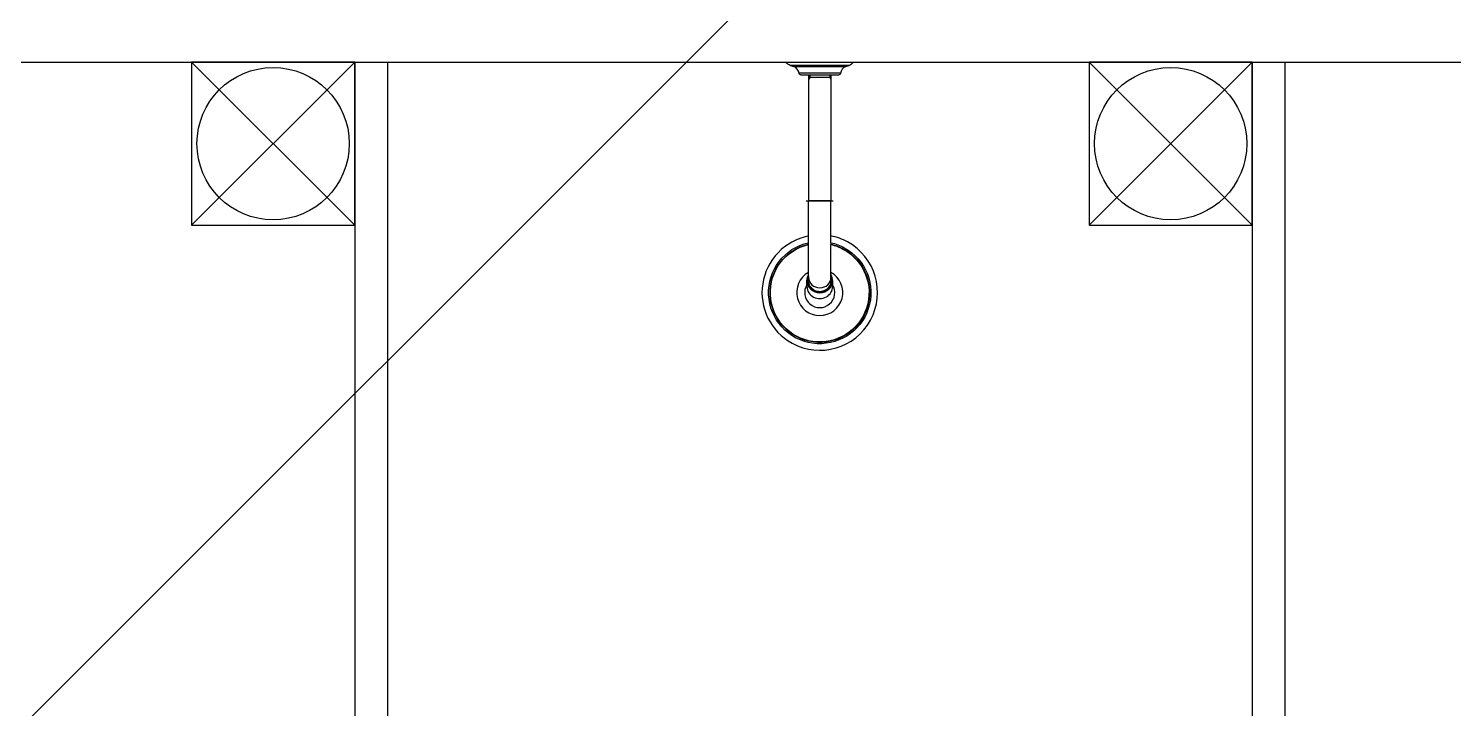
# Model space of a CAD drawing. Header units: millimetres. Extents: x 732 to 1037, y 127 to 299.
# Drawn here: x 737.353 to 738.663, y 283.233 to 283.858 of the extents above; entities that cross this region are included whole.
import ezdxf

# ---------------------------------------------------------------- set-up
doc = ezdxf.new("R2010")
doc.units = ezdxf.units.MM
doc.layers.add('I-ARQ', color=8, linetype='Continuous')

# ---------------------------------------------------------------- blocks, each defined once
blk = doc.blocks.new('A$C4CA24491')
at = {"layer": 'I-ARQ', "color": 2}
blk.add_line((0, 5.1752), (12.75, 17.9252), dxfattribs=at)

msp = doc.modelspace()

# ---------------------------------------------------------------- linework, layer by layer
at = {"layer": 'I-ARQ'}
for p, q in [((734.4326, 283.8275), (740.1576, 283.8275)), ((737.6526, 283.8275), (737.5026, 283.6775)), ((737.6526, 283.6775), (737.5026, 283.8275)), ((737.5026, 283.8275), (737.5026, 283.6775)), ((737.6526, 283.8275), (737.5026, 283.8275)), ((737.6526, 283.8275), (737.6526, 282.6175)), ((737.6526, 283.6775), (737.6526, 283.8275)), ((737.6826, 283.8275), (737.6826, 282.6175)), ((738.4776, 283.8275), (738.3276, 283.6775)), ((738.4776, 283.6775), (738.3276, 283.8275)), ((738.3276, 283.8275), (738.3276, 283.6775)), ((738.4776, 283.8275), (738.3276, 283.8275)), ((738.4776, 283.8275), (738.4776, 282.6175)), ((738.4776, 283.6775), (738.4776, 283.8275)), ((738.5076, 283.8275), (738.5076, 282.6175)), ((737.5026, 283.6775), (737.6526, 283.6775)), ((738.3276, 283.6775), (738.4776, 283.6775))]:
    msp.add_line(p, q, dxfattribs=at)
for points in [[(738.053, 283.8245, -0.164371), (738.0492, 283.8275), (738.111, 283.8275, -0.164371), (738.1072, 283.8245)], [(738.061, 283.8173, 0.280777), (738.0561, 283.8234)], [(738.0992, 283.8173, -0.377188), (738.0972, 283.8155), (738.063, 283.8155, -0.377188), (738.061, 283.8173)], [(738.104, 283.8234, 0.280777), (738.0992, 283.8173)], [(738.0697, 283.6676, 0.700978), (738.0546, 283.569, 1), (738.1055, 283.6622, 0.07613), (738.0904, 283.6676)], [(738.0904, 283.6614, -0.06962), (738.1026, 283.6568, -5.480122), (738.0697, 283.6614)], [(738.0904, 283.6614), (738.0904, 283.66, -0.067971), (738.102, 283.6556, -5.429636), (738.0697, 283.66)], [(738.0904, 283.6341), (738.0904, 283.6597, -0.067551), (738.1018, 283.6553, -5.416932), (738.0697, 283.6597)], [(738.0697, 283.6341, 3.836175), (738.0904, 283.6341)], [(738.0683, 283.6211), (738.0683, 283.6266, -0.128945), (738.0697, 283.6318)], [(738.0683, 283.6229, 1.802734), (738.0918, 283.6229)]]:
    msp.add_lwpolyline(points, format="xyb", dxfattribs=at)
msp.add_lwpolyline([(738.1072, 283.8245), (738.053, 283.8245), (738.0561, 283.8234), (738.104, 283.8234)], close=True, dxfattribs=at)
for points in [[(738.0992, 283.8173), (738.061, 283.8173)], [(738.0708, 283.8155), (738.0708, 283.8132), (738.0697, 283.8114)], [(738.0697, 283.8155), (738.0697, 283.6999)], [(738.0904, 283.8132), (738.0697, 283.8132)], [(738.0894, 283.8132), (738.0719, 283.8132)], [(738.0894, 283.8155), (738.0894, 283.8132)], [(738.0894, 283.8132), (738.0904, 283.8114)], [(738.0904, 283.8155), (738.0904, 283.6999)], [(738.0677, 283.6999), (738.0925, 283.6999)], [(738.0697, 283.6676), (738.0697, 283.6999)], [(738.0904, 283.6999), (738.0697, 283.6999)], [(738.0904, 283.6676), (738.0904, 283.6999)], [(738.0697, 283.6341), (738.0697, 283.6676)], [(738.0904, 283.6614), (738.0904, 283.6676)], [(738.0697, 283.6246), (738.0697, 283.6341)], [(738.0904, 283.6246), (738.0904, 283.6341)], [(738.0918, 283.6265), (738.0918, 283.6229)], [(738.0918, 283.6229), (738.0918, 283.6211)]]:
    msp.add_lwpolyline(points, dxfattribs=at)
for centre in [(737.5776, 283.7525), (738.4026, 283.7525)]:
    msp.add_circle(centre, 0.07, dxfattribs=at)
for centre, major_axis, ratio, start_param, end_param in [((738.0801, 283.6267), (-0.0113, 0), 0.939693, 5.874594, 9.833369), ((738.0801, 283.6267), (-0.0112, 0), 0.939693, 5.895727, 9.812236), ((738.0801, 283.6265), (-0.0105, 0), 0.939693, 6.083746, 6.283156), ((738.0801, 283.626), (-0.0105, 0), 0.939693, 6.083746, 6.254788), ((738.0801, 283.6296), (0.0103, 0), 0.939693, 3.141593, 6.283185), ((738.0801, 283.6265), (-0.0118, 0), 0.942388, 3.140774, 3.638398), ((738.0801, 283.6265), (-0.0105, 0), 0.939693, 3.141564, 3.341037), ((738.0801, 283.626), (-0.0105, 0), 0.939693, 3.169992, 3.341037), ((738.0801, 283.6265), (-0.0118, 0), 0.939693, 6.283156, 9.424748), ((738.0801, 283.6211), (-0.0118, 0), 0.939693, 6.283156, 7.353981), ((738.0801, 283.6265), (-0.0105, 0), 0.939693, 6.283156, 7.353981), ((738.0801, 283.6211), (-0.0118, 0), 0.939693, 1.070796, 3.141564), ((738.0801, 283.6265), (-0.0105, 0), 0.939693, 1.070796, 3.141564)]:
    msp.add_ellipse(centre, major_axis=major_axis, ratio=ratio, start_param=start_param, end_param=end_param, dxfattribs=at)

# ---------------------------------------------------------------- block references
msp.add_blockref('A$C4CA24491', (733.6326, 274.3273))

doc.saveas('drawing.dxf')
